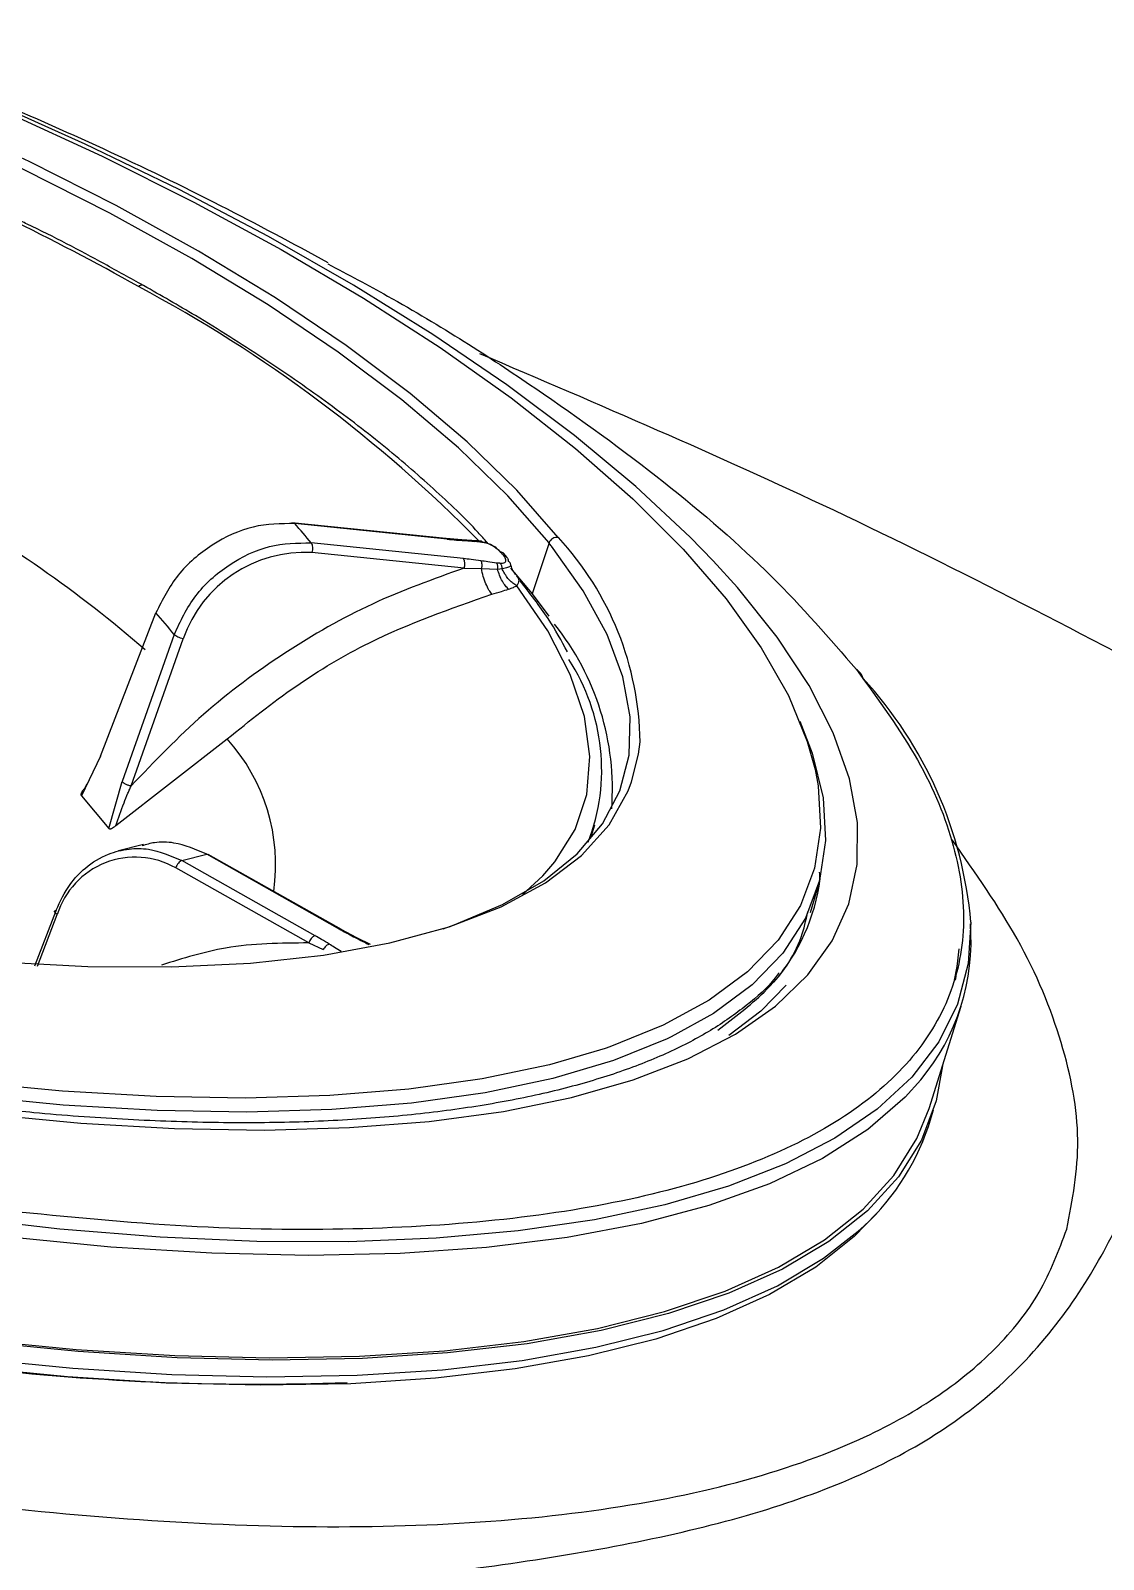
# Model space of a CAD drawing. Extents: x 939 to 1039, y 781 to 934.
# Drawn here: x 996.032 to 997.789, y 834.516 to 837.02 of the extents above; entities that cross this region are included whole.
import ezdxf

# ---------------------------------------------------------------- set-up
doc = ezdxf.new("R2010")
doc.units = 0
doc.header["$MEASUREMENT"] = 0
doc.layers.add('1', color=4, linetype='Continuous')

# ---------------------------------------------------------------- blocks, each defined once
blk = doc.blocks.new('Envoy')
at = {"layer": '1', "color": 3, "linetype": 'Continuous', "lineweight": 25}
for p, q in [((58.0586, 37.0133), (57.8064, 37.0392)), ((58.0607, 37.0121), (57.8111, 37.0377)), ((58.0848, 37.0112), (58.0589, 37.0132)), ((58.109, 37.0097), (58.0845, 37.0112)), ((58.1161, 37.0089), (58.1089, 37.0097)), ((58.0874, 36.9803), (57.8378, 37.006)), ((58.0886, 36.9648), (57.8391, 36.9904)), ((58.1588, 36.9822), (58.1529, 36.9892)), ((58.2275, 37.006), (58.1996, 36.9224)), ((58.0886, 36.9648), (58.1167, 36.9639)), ((58.1167, 36.9639), (58.143, 36.9631)), ((58.143, 36.9631), (58.1506, 36.964)), ((58.1644, 36.9645), (58.1996, 36.9224)), ((58.1748, 36.9359), (58.1698, 36.9388)), ((58.1996, 36.9224), (58.2273, 36.886)), ((57.493, 36.6568), (57.5836, 36.8915)), ((57.6135, 36.856), (57.5282, 36.6151)), ((57.5432, 36.6083), (57.6284, 36.8492)), ((57.5178, 36.5431), (57.7003, 36.6851)), ((57.493, 36.6568), (57.4615, 36.5921)), ((57.4707, 36.611), (57.4667, 36.6038)), ((57.5066, 36.5385), (57.5282, 36.6151)), ((57.4615, 36.592), (57.5067, 36.5385)), ((58.2964, 36.5245), (58.3027, 36.5444)), ((57.5635, 36.5119), (57.5224, 36.5015)), ((57.6261, 36.4858), (57.6669, 36.4961)), ((57.8442, 36.3628), (57.6261, 36.4858)), ((57.885, 36.3731), (57.6669, 36.4961)), ((57.8875, 36.3729), (57.6693, 36.4959)), ((57.8342, 36.3509), (57.616, 36.4738)), ((58.6555, 36.4008), (58.6681, 36.4435)), ((57.4202, 36.4045), (57.3848, 36.313)), ((57.3895, 36.3129), (57.4221, 36.3973)), ((57.9128, 36.3593), (57.8882, 36.3724)), ((57.9348, 36.3481), (57.9125, 36.3595)), ((57.8342, 36.3509), (57.8577, 36.3399)), ((58.8498, 36.0799), (58.9027, 36.2476)), ((58.8487, 36.0501), (58.8573, 36.0775))]:
    blk.add_line(p, q, dxfattribs=at)
at = {"layer": '1', "color": 3, "linetype": 'Continuous', "lineweight": 25, "flags": 128}
for points in [[(58.4964, 36.9769), (58.4588, 37.0156), (58.3697, 37.0987), (58.2694, 37.182), (58.1584, 37.265), (58.0374, 37.3473), (57.9071, 37.4284), (57.7682, 37.5077), (57.6216, 37.5848), (57.468, 37.6593), (57.3086, 37.7307), (57.144, 37.7986), (56.9754, 37.8626), (56.8037, 37.9224), (56.6298, 37.9775), (56.4549, 38.0278), (56.28, 38.0727), (56.106, 38.1122), (55.9339, 38.146), (55.7649, 38.1739), (55.5999, 38.1956)], [(56.8397, 37.9054), (57.0098, 37.8448), (57.1765, 37.78), (57.3387, 37.7114), (57.4954, 37.6393), (57.6458, 37.5643), (57.7888, 37.4867), (57.9236, 37.4071), (58.0493, 37.3259), (58.1652, 37.2437), (58.2706, 37.1609), (58.3648, 37.0781), (58.4473, 36.9957), (58.5175, 36.9143), (58.575, 36.8344), (58.6194, 36.7564), (58.6505, 36.6809), (58.6631, 36.6351)], [(58.2427, 37.0149), (58.1746, 37.0927), (58.0936, 37.1715), (58.0002, 37.2506), (57.8952, 37.3295), (57.7793, 37.4075), (57.6535, 37.4841), (57.5187, 37.5587), (57.376, 37.6307), (57.2263, 37.6995), (57.0709, 37.7647), (56.911, 37.8257), (56.7477, 37.8821), (56.5823, 37.9334), (56.416, 37.9793), (56.2502, 38.0194), (56.0861, 38.0535), (55.9249, 38.0811), (55.7679, 38.1022)], [(58.2275, 37.006), (58.1599, 37.0833), (58.0794, 37.1616), (57.9866, 37.2402), (57.8823, 37.3185), (57.7672, 37.396), (57.6423, 37.4721), (57.5084, 37.5462), (57.3666, 37.6177), (57.218, 37.686), (57.0637, 37.7508), (56.9048, 37.8114), (56.7426, 37.8674), (56.5783, 37.9184), (56.4132, 37.964), (56.2485, 38.0038), (56.0855, 38.0376), (55.9254, 38.065), (55.7695, 38.086)], [(58.9185, 36.3848), (58.9141, 36.3173), (58.8965, 36.2509), (58.8657, 36.1887), (58.8218, 36.1312), (58.7651, 36.0785), (58.6958, 36.0311), (58.6145, 35.989), (58.5214, 35.9527), (58.4171, 35.9222), (58.3021, 35.8977), (58.1771, 35.8794), (58.0427, 35.8674), (57.8997, 35.8616), (57.7487, 35.8622), (57.5906, 35.8691), (57.4263, 35.8824), (57.2567, 35.9019)], [(58.0539, 36.3742), (58.0722, 36.3804), (58.1515, 36.4136), (58.2188, 36.4524), (58.2735, 36.4966), (58.3152, 36.546), (58.3437, 36.6001), (58.3588, 36.6586), (58.3602, 36.721), (58.3481, 36.7869), (58.3225, 36.8558), (58.2836, 36.9273), (58.2317, 37.0007)], [(57.3007, 36.071), (57.4605, 36.0559), (57.6143, 36.047), (57.7613, 36.0445), (57.9005, 36.0484), (58.0313, 36.0586), (58.1528, 36.0751), (58.2643, 36.0979), (58.3651, 36.1266), (58.4547, 36.1613), (58.5326, 36.2017), (58.5982, 36.2475), (58.6513, 36.2985), (58.6914, 36.3544), (58.7184, 36.4148), (58.7321, 36.4795), (58.7325, 36.548), (58.7194, 36.6199), (58.693, 36.6948), (58.6535, 36.7723), (58.6011, 36.8519), (58.5361, 36.9331), (58.4964, 36.9769)], [(58.2171, 36.461), (58.2369, 36.4836), (58.2701, 36.5366), (58.2893, 36.5942), (58.2944, 36.656), (58.2854, 36.7217), (58.2623, 36.7905), (58.2254, 36.8621), (58.1748, 36.9359)], [(58.6385, 36.7139), (58.6587, 36.6616), (58.6764, 36.5885), (58.6804, 36.5189), (58.6707, 36.453), (58.6473, 36.3913), (58.6104, 36.3342), (58.5601, 36.2821), (58.4969, 36.2352), (58.4277, 36.197)], [(58.3628, 36.6145), (58.3742, 36.6603), (58.3766, 36.6803)], [(58.6631, 36.6351), (58.6681, 36.6083), (58.6721, 36.5391), (58.6624, 36.4736), (58.6392, 36.4123), (58.6025, 36.3556), (58.5526, 36.3037), (58.4897, 36.2571), (58.4144, 36.216), (58.327, 36.1807), (58.3195, 36.1781)], [(57.1755, 36.3342), (57.3272, 36.3198), (57.4723, 36.3123), (57.6099, 36.3117), (57.7388, 36.3179), (57.858, 36.3311), (57.9667, 36.3509), (58.064, 36.3774), (58.1492, 36.4103), (58.2217, 36.4493), (58.2808, 36.4942), (58.3261, 36.5446), (58.3573, 36.6001), (58.3628, 36.6145)], [(58.184, 36.4307), (58.1901, 36.4357), (58.2171, 36.461)], [(58.8931, 36.2897), (58.8936, 36.2923), (58.8994, 36.3414)], [(58.8972, 36.3258), (58.8953, 36.3124), (58.8909, 36.2901)], [(58.6157, 36.282), (58.5742, 36.2394), (58.5222, 36.1991)], [(58.4277, 36.197), (58.4211, 36.1938), (58.3332, 36.1583), (58.2336, 36.1288), (58.1231, 36.1054), (58.0023, 36.0884), (57.8719, 36.0779), (57.7327, 36.0739), (57.5856, 36.0764), (57.4316, 36.0854), (57.2714, 36.1009)], [(58.3195, 36.1781), (58.228, 36.1513), (58.1181, 36.1281), (57.998, 36.1112), (57.8684, 36.1008), (57.7301, 36.0968), (57.5839, 36.0992), (57.4308, 36.1082), (57.2979, 36.1207)], [(58.8718, 36.1496), (58.8617, 36.0925), (58.8373, 36.0279), (58.7997, 35.9676), (58.7491, 35.9122), (58.6858, 35.8619), (58.61, 35.8169), (58.5222, 35.7774), (58.4229, 35.7438), (58.3126, 35.7162), (58.1919, 35.6946), (58.0614, 35.6794), (57.9218, 35.6704), (57.7739, 35.6678), (57.6185, 35.6716), (57.4563, 35.6817), (57.2883, 35.6982)], [(58.8362, 36.1267), (58.8105, 36.0981), (58.7494, 36.0453), (58.6752, 35.9979), (58.5883, 35.9564), (58.4893, 35.9209), (58.3787, 35.8915), (58.2571, 35.8686), (58.1251, 35.8521), (57.9836, 35.8423), (57.8333, 35.8391), (57.6751, 35.8426), (57.5098, 35.8527), (57.3384, 35.8695)], [(57.2855, 35.7017), (57.453, 35.6853), (57.6147, 35.6752), (57.7697, 35.6714), (57.9172, 35.674), (58.0563, 35.6829), (58.1864, 35.6981), (58.3068, 35.7196), (58.4168, 35.7472), (58.5158, 35.7807), (58.6033, 35.82), (58.6788, 35.8649), (58.742, 35.9151), (58.7924, 35.9703), (58.8299, 36.0304), (58.8498, 36.0799)], [(58.7641, 35.9084), (58.7273, 35.87), (58.6642, 35.8199), (58.5887, 35.775), (58.5012, 35.7357), (58.4022, 35.7022), (58.2922, 35.6746), (58.1719, 35.6532), (58.0418, 35.6379), (57.9027, 35.629), (57.7552, 35.6264), (57.6003, 35.6302), (57.4386, 35.6403), (57.2712, 35.6567)], [(57.2797, 35.6708), (57.4477, 35.6543), (57.6099, 35.6442), (57.7653, 35.6404), (57.9132, 35.643), (58.0528, 35.6519), (58.1833, 35.6672), (58.304, 35.6888), (58.4143, 35.7164), (58.5136, 35.75), (58.6014, 35.7894), (58.6771, 35.8345), (58.7337, 35.8786)]]:
    blk.add_lwpolyline(points, dxfattribs=at)
at = {"layer": '1', "color": 3, "linetype": 'Continuous', "lineweight": 25}
for centre, radius, start, end in [((55.5726, 33.8991), 4.0458, 60.6602, 64.0882), ((57.5604, 37.4205), 0.0077, 67.8475, 134.4965), ((56.4721, 35.3951), 2.3015, 44.4896, 61.9331), ((56.2338, 35.2974), 2.0313, 49.0224, 61.2288), ((57.1646, 36.4658), 0.8631, 38.7392, 41.4956), ((58.0582, 37.0102), 0.0031, 36.2035, 82.61), ((58.2401, 37.0018), 0.0133, 78.5767, 161.5782), ((57.8743, 36.6734), 0.5023, 0.7878, 42.8219), ((57.8281, 36.7791), 0.2116, 87.0367, 160.6671), ((57.4409, 36.3799), 1.0053, 38.1354, 38.5223), ((58.071, 36.9712), 0.0187, 340.0371, 29.0968), ((57.0231, 36.389), 0.7527, 38.3418, 41.8809), ((57.8985, 36.6026), 0.4328, 355.7549, 38.6701), ((57.9839, 36.6342), 0.3298, 338.9392, 33.2119), ((58.7162, 36.7763), 0.0269, 17.1647, 57.1512), ((58.2427, 36.3248), 0.6784, 5.0763, 42.6249), ((57.4724, 36.4789), 0.3073, 351.8629, 42.1383), ((57.5497, 36.3579), 0.1335, 60.221, 162.8491), ((58.3555, 36.4958), 0.3184, 318.9116, 352.796), ((58.5625, 36.3547), 0.3562, 320.2033, 4.4603), ((57.8521, 36.3461), 0.0185, 115.1164, 164.9461), ((57.886, 36.3702), 0.00305, 44.4919, 108.7509), ((58.4761, 36.1757), 0.3932, 310.9363, 341.3716), ((57.7483, 39.5969), 3.9685, 262.958, 272.1448)]:
    blk.add_arc(centre, radius, start, end, dxfattribs=at)
for points, knots in [([(57.8658, 37.4649), (57.8074, 37.4964), (57.6873, 37.5613), (57.4996, 37.6514), (57.3063, 37.7371), (57.1119, 37.8156), (56.9163, 37.8876), (56.7193, 37.9534), (56.5207, 38.0132), (56.3204, 38.0669), (56.1182, 38.1145), (55.9138, 38.1557), (55.7105, 38.1903), (55.5761, 38.2069), (55.5102, 38.215)], [0, 0, 0, 0, 0.082076, 0.168844, 0.253821, 0.337426, 0.420092, 0.502229, 0.584233, 0.666438, 0.749171, 0.832859, 0.917971, 1, 1, 1, 1]), ([(57.5633, 37.4276), (57.5421, 37.4394), (57.4805, 37.4735), (57.4102, 37.5106), (57.3589, 37.5348), (57.3518, 37.5381)], [0, 0, 0, 0, 0.312189, 0.905994, 1, 1, 1, 1]), ([(57.865, 37.4633), (57.8981, 37.4458), (58.0213, 37.3803), (58.2084, 37.2601), (58.4203, 37.1063), (58.5993, 36.951), (58.6869, 36.8496), (58.7308, 36.7989)], [0, 0, 0, 0, 0.083964, 0.312972, 0.541982, 0.77099, 1, 1, 1, 1]), ([(53.5416, 37.4436), (53.5338, 37.4069), (53.5181, 37.3333), (53.531, 37.2166), (53.5705, 37.0965), (53.6388, 36.9737), (53.7343, 36.8496), (53.856, 36.7253), (54.0023, 36.6019), (54.1896, 36.4671), (54.4246, 36.3232), (54.7114, 36.1734), (55.0221, 36.033), (55.351, 35.9032), (55.6925, 35.7852), (56.0417, 35.6803), (56.3934, 35.5894), (56.7432, 35.514), (57.0869, 35.4552), (57.4198, 35.4146), (57.7369, 35.3938), (58.0332, 35.3942), (58.3032, 35.4172), (58.5415, 35.4637), (58.7259, 35.5282), (58.8633, 35.6037), (58.9617, 35.6845), (59.0358, 35.7765), (59.0622, 35.8469), (59.0755, 35.882)], [0, 0, 0, 0, 0.032035, 0.064076, 0.096124, 0.128168, 0.16019, 0.192159, 0.22404, 0.255791, 0.29782, 0.339493, 0.380787, 0.421548, 0.46212, 0.502427, 0.542538, 0.58275, 0.622976, 0.66359, 0.704546, 0.745743, 0.787501, 0.829602, 0.871984, 0.903926, 0.935933, 0.967968, 1, 1, 1, 1]), ([(58.1265, 37.0061), (58.1215, 37.0118), (58.0959, 37.0412), (58.039, 37.0949), (57.9559, 37.1667), (57.8624, 37.2382), (57.7601, 37.3089), (57.6599, 37.3722), (57.5919, 37.4112), (57.5633, 37.4276)], [0, 0, 0, 0, 0.040702, 0.208646, 0.376428, 0.544041, 0.711507, 0.878849, 1, 1, 1, 1]), ([(58.1138, 37.3163), (58.3081, 37.2333), (58.7142, 37.0599), (59.1051, 36.8544), (59.3089, 36.7472)], [0, 0, 0, 0, 0.478481, 1, 1, 1, 1]), ([(57.8111, 37.0377), (57.7883, 37.0375), (57.7427, 37.0372), (57.6742, 37.0054), (57.6158, 36.9556), (57.5943, 36.9129), (57.5836, 36.8915)], [0, 0, 0, 0, 0.249561, 0.499966, 0.750385, 1, 1, 1, 1]), ([(58.0607, 37.0121), (58.0659, 37.0116), (58.0751, 37.0107), (58.084, 37.0102), (58.0879, 37.0099)], [0, 0, 0, 0, 0.559989, 1, 1, 1, 1]), ([(58.0879, 37.0099), (58.0924, 37.0097), (58.1003, 37.0092), (58.1083, 37.0087), (58.1118, 37.0084)], [0, 0, 0, 0, 0.56, 1, 1, 1, 1]), ([(58.1118, 37.0084), (58.1113, 37.0088), (58.1103, 37.0097), (58.1086, 37.0098), (58.1069, 37.0092), (58.1059, 37.0082), (58.1054, 37.0077)], [0, 0, 0, 0, 0.245422, 0.49992, 0.754528, 1, 1, 1, 1]), ([(58.1118, 37.0084), (58.1128, 37.0084), (58.1147, 37.0082), (58.1167, 37.0079), (58.1175, 37.0078)], [0, 0, 0, 0, 0.559766, 1, 1, 1, 1]), ([(58.1477, 36.9915), (58.1454, 36.9935), (58.1401, 36.9982), (58.1283, 37.0052), (58.1188, 37.0068), (58.1139, 37.0075)], [0, 0, 0, 0, 0.277144, 0.631686, 1, 1, 1, 1]), ([(58.1175, 37.0078), (58.1173, 37.0081), (58.1169, 37.0088), (58.1163, 37.0088), (58.1161, 37.0088)], [0, 0, 0, 0, 0.605407, 1, 1, 1, 1]), ([(58.1474, 36.9918), (58.1454, 36.9939), (58.1417, 36.9978), (58.1332, 37.0028), (58.1248, 37.0062), (58.1199, 37.0072), (58.1175, 37.0078)], [0, 0, 0, 0, 0.334692, 0.62382, 0.822281, 1, 1, 1, 1]), ([(57.6135, 36.856), (57.6238, 36.8778), (57.6444, 36.9217), (57.7017, 36.9727), (57.7695, 37.0053), (57.815, 37.0058), (57.8378, 37.006)], [0, 0, 0, 0, 0.249605, 0.5000279, 0.7500093, 1, 1, 1, 1]), ([(57.8378, 37.006), (57.8384, 37.0051), (57.8394, 37.0035), (57.8401, 36.9994), (57.8401, 36.9948), (57.8394, 36.9919), (57.8391, 36.9904)], [0, 0, 0, 0, 0.2499955, 0.499973, 0.7499849, 1, 1, 1, 1]), ([(58.1471, 36.9727), (58.1487, 36.9727), (58.1519, 36.9728), (58.1552, 36.9742), (58.1572, 36.9765), (58.1567, 36.9803), (58.1544, 36.9833), (58.1532, 36.9849)], [0, 0, 0, 0, 0.149077, 0.311848, 0.493457, 0.73181, 1, 1, 1, 1]), ([(58.1532, 36.9849), (58.1521, 36.9862), (58.1502, 36.9885), (58.1482, 36.9908), (58.1474, 36.9918)], [0, 0, 0, 0, 0.560066, 1, 1, 1, 1]), ([(58.1474, 36.9918), (58.1484, 36.9916), (58.1504, 36.9912), (58.1529, 36.9895), (58.1545, 36.987), (58.1548, 36.985), (58.155, 36.984)], [0, 0, 0, 0, 0.244102, 0.499972, 0.755904, 1, 1, 1, 1]), ([(58.1532, 36.9849), (58.1542, 36.9847), (58.1563, 36.9843), (58.1587, 36.9825), (58.1604, 36.98), (58.1607, 36.978), (58.1608, 36.977)], [0, 0, 0, 0, 0.2440617, 0.4999592, 0.7559232, 1, 1, 1, 1]), ([(58.0886, 36.9648), (58.038, 36.9467), (57.9367, 36.9106), (57.793, 36.8281), (57.6586, 36.7288), (57.5816, 36.6484), (57.5432, 36.6083)], [0, 0, 0, 0, 0.249991, 0.5, 0.750009, 1, 1, 1, 1]), ([(58.1158, 36.9768), (58.1105, 36.9775), (58.1009, 36.9789), (58.0915, 36.9799), (58.0874, 36.9803)], [0, 0, 0, 0, 0.559967, 1, 1, 1, 1]), ([(58.1416, 36.9731), (58.1368, 36.9738), (58.1282, 36.975), (58.1196, 36.9762), (58.1158, 36.9768)], [0, 0, 0, 0, 0.559996, 1, 1, 1, 1]), ([(58.1158, 36.9768), (58.1162, 36.9761), (58.1168, 36.9748), (58.1173, 36.9715), (58.1173, 36.9677), (58.1169, 36.9652), (58.1167, 36.9639)], [0, 0, 0, 0, 0.24313, 0.500043, 0.756925, 1, 1, 1, 1]), ([(58.1339, 36.922), (58.1323, 36.9241), (58.129, 36.9283), (58.124, 36.9387), (58.1195, 36.9511), (58.1176, 36.9597), (58.1167, 36.9639)], [0, 0, 0, 0, 0.2334507, 0.4865978, 0.7469971, 1, 1, 1, 1]), ([(58.1471, 36.9727), (58.1461, 36.9727), (58.1443, 36.9728), (58.1424, 36.973), (58.1416, 36.9731)], [0, 0, 0, 0, 0.559829, 1, 1, 1, 1]), ([(58.1416, 36.9731), (58.1419, 36.9726), (58.1425, 36.9715), (58.143, 36.9691), (58.1433, 36.9662), (58.1431, 36.9641), (58.143, 36.9631)], [0, 0, 0, 0, 0.245387, 0.500019, 0.754523, 1, 1, 1, 1]), ([(58.1612, 36.9303), (58.1595, 36.9319), (58.156, 36.9353), (58.1509, 36.9432), (58.1463, 36.9527), (58.1441, 36.9597), (58.143, 36.9631)], [0, 0, 0, 0, 0.240384, 0.493342, 0.749825, 1, 1, 1, 1]), ([(58.1471, 36.9727), (58.1476, 36.9722), (58.1485, 36.9713), (58.1495, 36.9692), (58.1503, 36.9667), (58.1505, 36.9649), (58.1506, 36.964)], [0, 0, 0, 0, 0.2465425, 0.4999993, 0.7533835, 1, 1, 1, 1]), ([(58.1506, 36.964), (58.1541, 36.9649), (58.1611, 36.9665), (58.1654, 36.9684), (58.1651, 36.9718), (58.1622, 36.9753), (58.1608, 36.977)], [0, 0, 0, 0, 0.270048, 0.529479, 0.773407, 1, 1, 1, 1]), ([(58.1698, 36.9388), (58.1679, 36.9403), (58.1641, 36.9433), (58.1588, 36.9494), (58.1541, 36.9564), (58.1518, 36.9615), (58.1506, 36.964)], [0, 0, 0, 0, 0.247675, 0.500778, 0.753481, 1, 1, 1, 1]), ([(58.1727, 36.954), (58.1718, 36.9551), (58.1701, 36.9574), (58.1668, 36.9634), (58.1654, 36.9689), (58.1644, 36.9726)], [0, 0, 0, 0, 0.251709, 0.500267, 1, 1, 1, 1]), ([(58.1612, 36.9303), (58.1639, 36.9313), (58.1688, 36.9329), (58.1729, 36.935), (58.1748, 36.9359)], [0, 0, 0, 0, 0.558939, 1, 1, 1, 1]), ([(58.1744, 36.9518), (58.1762, 36.9494), (58.1795, 36.945), (58.1762, 36.9387), (58.1748, 36.9359)], [0, 0, 0, 0, 0.545911, 1, 1, 1, 1]), ([(58.2578, 36.8277), (58.2479, 36.8457), (58.2267, 36.8842), (58.196, 36.9237), (58.1797, 36.9447)], [0, 0, 0, 0, 0.469344, 1, 1, 1, 1]), ([(57.7003, 36.6851), (57.7371, 36.7147), (57.8107, 36.7738), (57.9553, 36.8597), (58.0662, 36.8984), (58.1339, 36.922)], [0, 0, 0, 0, 0.280162, 0.560319, 1, 1, 1, 1]), ([(58.1339, 36.922), (58.1391, 36.9235), (58.1484, 36.9262), (58.1573, 36.9291), (58.1612, 36.9303)], [0, 0, 0, 0, 0.5610799, 1, 1, 1, 1]), ([(57.6284, 36.8492), (57.627, 36.8495), (57.6241, 36.8501), (57.6196, 36.8518), (57.6157, 36.8539), (57.6143, 36.8553), (57.6135, 36.856)], [0, 0, 0, 0, 0.249969, 0.49996, 0.749961, 1, 1, 1, 1]), ([(58.7308, 36.7989), (58.767, 36.7491), (58.8394, 36.6494), (58.8961, 36.5083), (58.9133, 36.3763), (58.8872, 36.2561), (58.819, 36.1498), (58.7099, 36.0591), (58.5616, 35.9856), (58.3767, 35.9305), (58.1585, 35.8948), (57.9102, 35.8794), (57.6377, 35.8829), (57.4393, 35.9022), (57.3402, 35.9119)], [0, 0, 0, 0, 0.083333, 0.166666, 0.25, 0.333333, 0.416667, 0.5, 0.583333, 0.666667, 0.75, 0.833333, 0.916667, 1, 1, 1, 1]), ([(57.5178, 36.5431), (57.5222, 36.5556), (57.5285, 36.5735), (57.5366, 36.5932), (57.5402, 36.6017), (57.5419, 36.6054), (57.5426, 36.607), (57.5429, 36.6077), (57.5431, 36.6081), (57.5431, 36.6082), (57.5432, 36.6083)], [0, 0, 0, 0, 0.560548, 0.806861, 0.915074, 0.962646, 0.983567, 0.992769, 0.99682, 1, 1, 1, 1]), ([(57.5282, 36.6151), (57.5285, 36.6148), (57.5292, 36.6141), (57.5306, 36.613), (57.5324, 36.612), (57.5344, 36.611), (57.5366, 36.6101), (57.5388, 36.6093), (57.5411, 36.6087), (57.5425, 36.6084), (57.5432, 36.6083)], [0, 0, 0, 0, 0.125019, 0.250008, 0.375012, 0.500028, 0.625012, 0.750012, 0.875034, 1, 1, 1, 1]), ([(57.4667, 36.6038), (57.4656, 36.6026), (57.4636, 36.6003), (57.4618, 36.5974), (57.461, 36.5953), (57.4608, 36.594), (57.461, 36.5929), (57.4614, 36.5923), (57.4615, 36.5921)], [0, 0, 0, 0, 0.319936, 0.579994, 0.692627, 0.796003, 0.897761, 1, 1, 1, 1]), ([(57.5066, 36.5385), (57.5069, 36.5383), (57.5074, 36.5378), (57.5085, 36.5377), (57.5098, 36.5379), (57.5117, 36.5387), (57.5145, 36.5404), (57.5167, 36.5421), (57.5178, 36.5431)], [0, 0, 0, 0, 0.114187, 0.228239, 0.33635, 0.455576, 0.703148, 1, 1, 1, 1]), ([(57.4201, 36.4045), (57.4271, 36.4191), (57.4396, 36.4457), (57.4695, 36.4769), (57.5026, 36.497), (57.5384, 36.5058), (57.5796, 36.506), (57.608, 36.4936), (57.6261, 36.4858)], [0, 0, 0, 0, 0.1768525, 0.3202936, 0.5001536, 0.6424763, 0.773371, 1, 1, 1, 1]), ([(57.6669, 36.4961), (57.6491, 36.5037), (57.6208, 36.5159), (57.5844, 36.5169), (57.5676, 36.512), (57.5609, 36.51)], [0, 0, 0, 0, 0.5051003, 0.8004421, 1, 1, 1, 1]), ([(59.0755, 35.882), (59.0847, 35.9298), (59.1032, 36.0253), (59.0725, 36.1864), (59.0057, 36.3515), (58.926, 36.4654), (58.8879, 36.5199)], [0, 0, 0, 0, 0.255648, 0.511091, 0.766281, 1, 1, 1, 1]), ([(57.6261, 36.4858), (57.6251, 36.4854), (57.6233, 36.4847), (57.6203, 36.4817), (57.6177, 36.478), (57.6166, 36.4752), (57.616, 36.4738)], [0, 0, 0, 0, 0.249973, 0.49998, 0.749991, 1, 1, 1, 1]), ([(58.6701, 36.4666), (58.6702, 36.4649), (58.6718, 36.4488), (58.6658, 36.4349), (58.6605, 36.4225)], [0, 0, 0, 0, 0.107123, 1, 1, 1, 1]), ([(57.4221, 36.3973), (57.421, 36.3981), (57.4189, 36.3996), (57.4175, 36.4019), (57.4178, 36.4037), (57.4194, 36.4042), (57.4202, 36.4045)], [0, 0, 0, 0, 0.250011, 0.500036, 0.750026, 1, 1, 1, 1]), ([(58.5037, 36.2081), (58.5304, 36.2283), (58.5903, 36.2735), (58.6377, 36.3397), (58.6482, 36.388), (58.6513, 36.402)], [0, 0, 0, 0, 0.36398, 0.815727, 1, 1, 1, 1]), ([(57.8676, 36.3489), (57.8633, 36.3516), (57.8558, 36.3562), (57.8478, 36.3608), (57.8442, 36.3628)], [0, 0, 0, 0, 0.559987, 1, 1, 1, 1]), ([(57.885, 36.3731), (57.8896, 36.3706), (57.8978, 36.3661), (57.9064, 36.3616), (57.9101, 36.3597)], [0, 0, 0, 0, 0.559971, 1, 1, 1, 1]), ([(57.9101, 36.3597), (57.9143, 36.3576), (57.9217, 36.3538), (57.929, 36.35), (57.9323, 36.3483)], [0, 0, 0, 0, 0.560016, 1, 1, 1, 1]), ([(57.8342, 36.3509), (57.7883, 36.3506), (57.7058, 36.35), (57.6276, 36.3254), (57.5929, 36.3146)], [0, 0, 0, 0, 0.556484, 1, 1, 1, 1]), ([(57.8676, 36.3489), (57.8667, 36.3487), (57.865, 36.3482), (57.8622, 36.3461), (57.8596, 36.3433), (57.8583, 36.341), (57.8577, 36.3399)], [0, 0, 0, 0, 0.2431311, 0.4999904, 0.7569195, 1, 1, 1, 1]), ([(57.887, 36.3369), (57.8834, 36.3391), (57.8768, 36.3431), (57.8704, 36.3472), (57.8676, 36.3489)], [0, 0, 0, 0, 0.559984, 1, 1, 1, 1]), ([(58.6042, 36.3022), (58.6022, 36.2994), (58.5886, 36.2802), (58.5521, 36.2483), (58.4943, 36.2072), (58.4249, 36.1709), (58.3452, 36.1391), (58.2554, 36.1122), (58.1557, 36.0903), (58.0468, 36.0736), (57.9291, 36.0622), (57.8033, 36.0563), (57.67, 36.0559), (57.53, 36.0613), (57.3995, 36.0707), (57.3147, 36.0799), (57.28, 36.0836)], [0, 0, 0, 0, 0.014274, 0.094485, 0.17303, 0.250599, 0.327746, 0.404788, 0.481848, 0.559005, 0.636283, 0.713682, 0.791191, 0.868794, 0.946474, 1, 1, 1, 1]), ([(58.8159, 34.6375), (58.8332, 34.6388), (58.9665, 34.6492), (59.2014, 34.6826), (59.5205, 34.7518), (59.8219, 34.8526), (60.1053, 34.9828), (60.3841, 35.1483), (60.6522, 35.3473), (60.9026, 35.573), (61.12, 35.803), (61.3081, 36.0301), (61.409, 36.1733), (61.4594, 36.2448)], [0, 0, 0, 0, 0.013065, 0.100998, 0.188938, 0.278017, 0.367297, 0.457534, 0.566063, 0.675527, 0.784512, 0.892457, 1, 1, 1, 1]), ([(57.7561, 35.2887), (57.8333, 35.296), (57.9886, 35.3109), (58.2074, 35.3395), (58.413, 35.3762), (58.5991, 35.4243), (58.7611, 35.4867), (58.9035, 35.5689), (59.0194, 35.6719), (59.108, 35.791), (59.1719, 35.9122), (59.2198, 36.0308), (59.2424, 36.1077), (59.2536, 36.1455)], [0, 0, 0, 0, 0.084465, 0.169961, 0.255297, 0.341472, 0.427393, 0.513574, 0.615904, 0.71693, 0.814743, 0.908798, 1, 1, 1, 1])]:
    blk.add_open_spline(points, degree=3, knots=knots, dxfattribs=at)

msp = doc.modelspace()

# ---------------------------------------------------------------- block references
at = {"layer": '1'}
msp.add_blockref('Envoy', (938.6538, 799.1744), dxfattribs=at)

doc.saveas('drawing.dxf')
